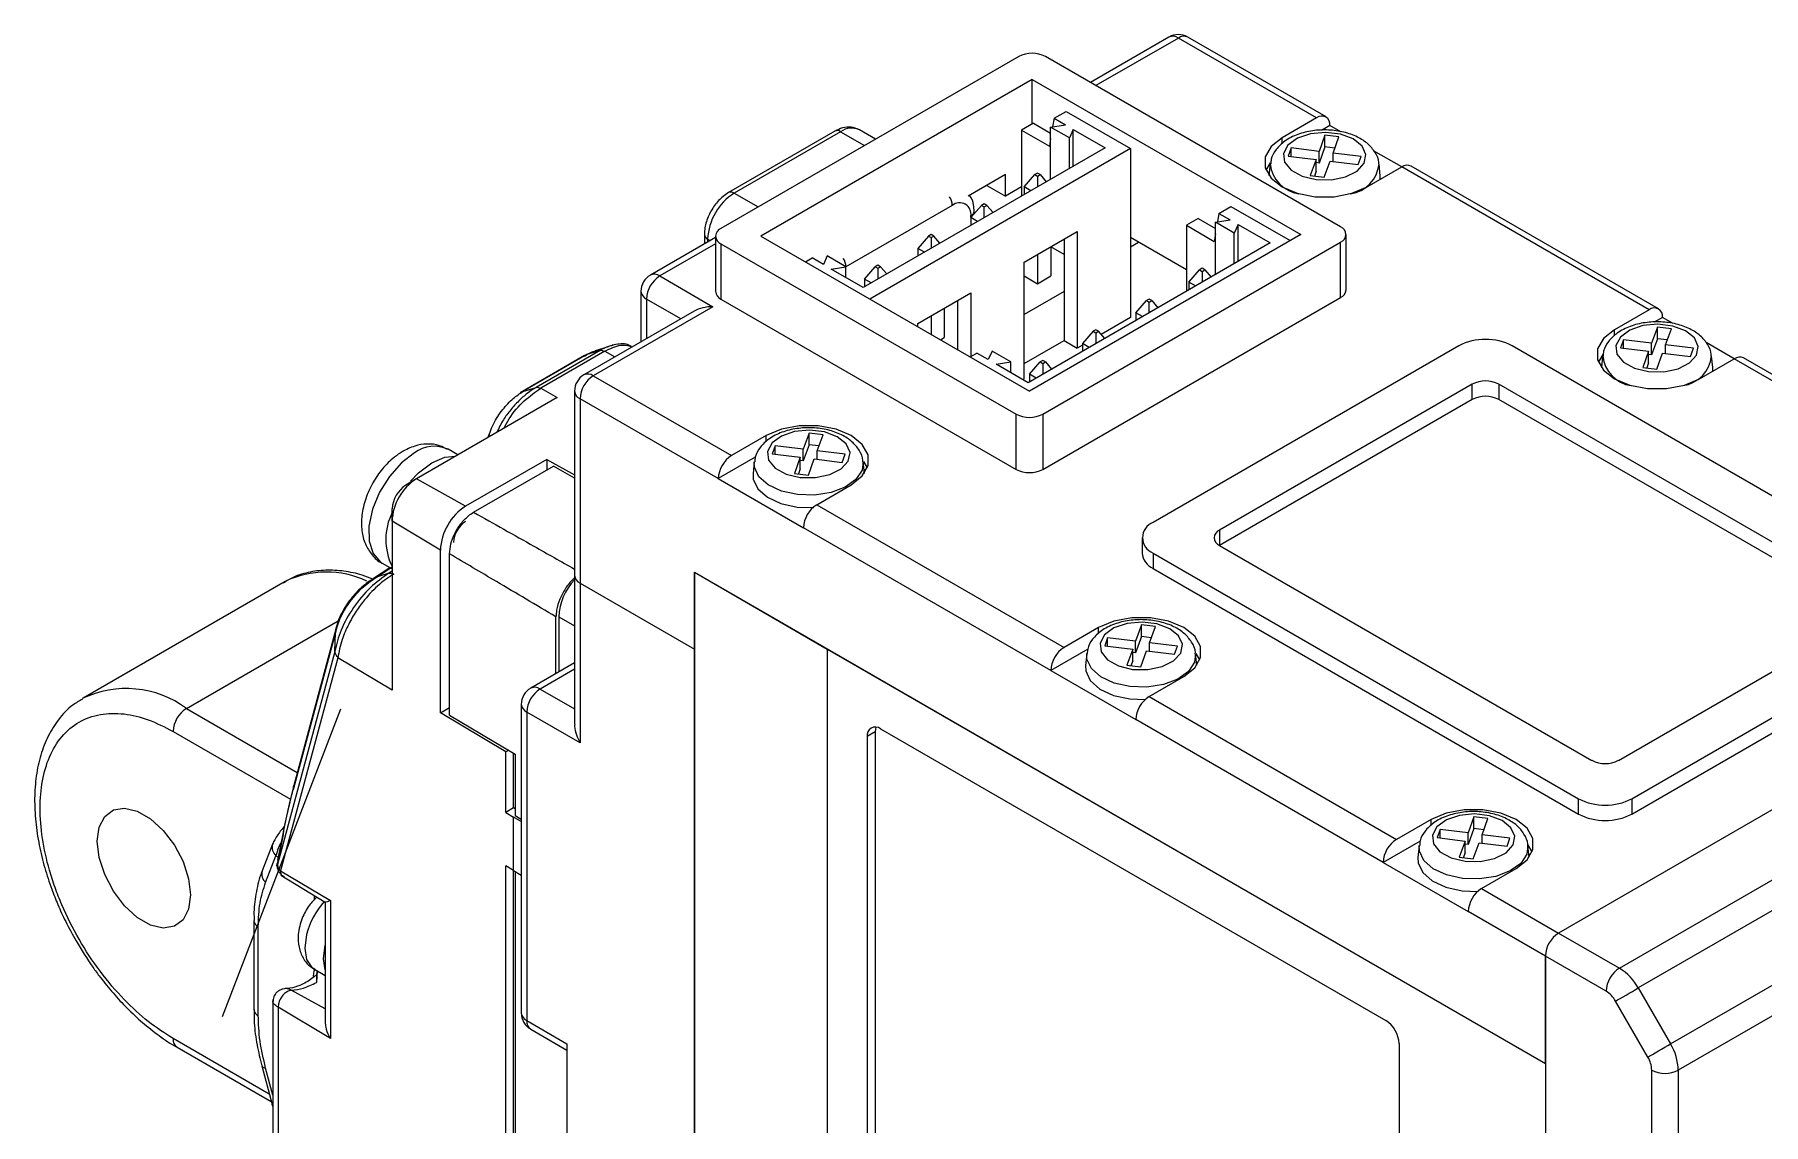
# Paper-space layout '시트1-ENG' of a CAD drawing. Header units: inches. Extents: x 0.2 to 16.3, y 0.2 to 11.5.
# Drawn here: x 11.629 to 12.534, y 10.28 to 10.85 of the extents above; entities that cross this region are included whole.
import ezdxf

# ---------------------------------------------------------------- set-up
doc = ezdxf.new("R2010")
doc.units = ezdxf.units.IN
doc.header["$MEASUREMENT"] = 0
doc.linetypes.add('CENTERX2', pattern=[0.8, 0.5, -0.1, 0.1, -0.1])
doc.layers.add('CENTER_LINE', color=7, linetype='CENTERX2')

psp = doc.layouts.new('시트1-ENG')

# ---------------------------------------------------------------- linework, layer by layer
at = {"color": 7, "linetype": 'Continuous', "lineweight": 18}
for p, q in [((12.22253, 10.84863), (12.18143, 10.8249)), ((12.29984, 10.80636), (12.22745, 10.84814)), ((12.30476, 10.80685), (12.23238, 10.84863)), ((12.14394, 10.83851), (11.98804, 10.74851)), ((12.31236, 10.74931), (12.15786, 10.83851)), ((12.1509, 10.82645), (12.00892, 10.74449)), ((12.1509, 10.82645), (12.29148, 10.74529)), ((12.1509, 10.80315), (12.1509, 10.82645)), ((12.1624, 10.80615), (12.16166, 10.80172)), ((12.1624, 10.80615), (12.16866, 10.80977)), ((12.1624, 10.80615), (12.1683, 10.80275)), ((12.16866, 10.80977), (12.2024, 10.79029)), ((12.29984, 10.80636), (12.28174, 10.79591)), ((12.04773, 10.79942), (11.99205, 10.76728)), ((12.05068, 10.79913), (11.995, 10.76698)), ((12.06897, 10.79523), (12.06052, 10.8001)), ((12.15159, 10.80355), (12.14533, 10.79993)), ((12.14533, 10.79993), (12.15995, 10.7915)), ((12.14533, 10.79993), (12.14533, 10.76538)), ((12.15159, 10.80355), (12.16061, 10.79834)), ((12.16061, 10.79548), (12.15995, 10.7915)), ((12.16061, 10.80156), (12.1683, 10.80275)), ((12.17041, 10.7959), (12.16061, 10.80156)), ((12.16061, 10.7742), (12.16061, 10.80156)), ((12.17247, 10.80034), (12.17041, 10.7959)), ((12.17041, 10.77986), (12.17041, 10.7959)), ((12.17247, 10.80034), (12.18918, 10.79069)), ((12.17247, 10.78105), (12.17247, 10.80034)), ((12.30419, 10.79728), (12.30112, 10.78883)), ((12.3068, 10.80234), (12.30244, 10.79982)), ((12.31151, 10.79639), (12.30419, 10.79728)), ((12.30419, 10.79117), (12.30419, 10.79728)), ((12.31242, 10.7991), (12.3068, 10.80234)), ((12.30844, 10.78794), (12.31151, 10.79639)), ((12.18918, 10.79069), (12.06251, 10.71757)), ((12.2024, 10.79029), (12.06599, 10.71154)), ((12.2024, 10.79029), (12.2024, 10.70189)), ((12.28648, 10.7906), (12.28494, 10.78637)), ((12.30112, 10.78883), (12.28648, 10.7906)), ((12.28648, 10.78619), (12.28648, 10.7906)), ((12.30419, 10.79117), (12.30112, 10.78272)), ((12.30112, 10.78272), (12.30112, 10.78883)), ((12.30938, 10.79054), (12.30419, 10.79117)), ((12.32308, 10.78617), (12.30844, 10.78794)), ((12.30844, 10.78353), (12.30844, 10.78794)), ((12.34438, 10.78065), (12.32966, 10.78914)), ((12.15368, 10.77743), (12.15229, 10.77663)), ((12.15507, 10.77663), (12.15368, 10.77743)), ((12.27559, 10.78285), (12.27329, 10.77904)), ((12.27554, 10.78215), (12.27489, 10.77613)), ((12.28494, 10.78637), (12.29958, 10.7846)), ((12.29958, 10.7846), (12.29651, 10.77615)), ((12.29958, 10.77849), (12.29864, 10.77589)), ((12.29958, 10.77849), (12.29958, 10.7846)), ((12.30112, 10.78272), (12.29958, 10.78291)), ((12.30383, 10.77526), (12.3069, 10.78372)), ((12.3069, 10.78372), (12.32155, 10.78194)), ((12.32155, 10.78194), (12.32308, 10.78617)), ((12.32628, 10.7702), (12.34438, 10.78065)), ((12.33314, 10.77606), (12.33248, 10.78215)), ((12.47383, 10.70592), (12.34438, 10.78065)), ((12.47875, 10.7064), (12.3493, 10.78113)), ((12.13698, 10.77663), (12.11752, 10.76539)), ((12.12723, 10.771), (12.13698, 10.76537)), ((12.13698, 10.76537), (12.13698, 10.77663)), ((12.14533, 10.7702), (12.13698, 10.76537)), ((12.14672, 10.7702), (12.15229, 10.77663)), ((12.1502, 10.76819), (12.14672, 10.7702)), ((12.14672, 10.7702), (12.14672, 10.76619)), ((12.15229, 10.77663), (12.15368, 10.77583)), ((12.15368, 10.77583), (12.15507, 10.77663)), ((12.15368, 10.77583), (12.15368, 10.7702)), ((12.15507, 10.77663), (12.15832, 10.77288)), ((12.29651, 10.77615), (12.30383, 10.77526)), ((12.33316, 10.77417), (12.33314, 10.77606)), ((12.11888, 10.75413), (12.12445, 10.76056)), ((12.12584, 10.76136), (12.12445, 10.76056)), ((12.12445, 10.76056), (12.12584, 10.75976)), ((12.12724, 10.76056), (12.12584, 10.76136)), ((12.12584, 10.75976), (12.12724, 10.76056)), ((12.12584, 10.75413), (12.12584, 10.75976)), ((12.12724, 10.76056), (12.13048, 10.75681)), ((12.2487, 10.75633), (12.25496, 10.75995)), ((12.25496, 10.75995), (12.28592, 10.74208)), ((12.12236, 10.75212), (12.11888, 10.75413)), ((12.11888, 10.75413), (12.11888, 10.75011)), ((12.12061, 10.75613), (12.12061, 10.75734)), ((12.23789, 10.75373), (12.23163, 10.75011)), ((12.23789, 10.75373), (12.24691, 10.74852)), ((12.24691, 10.75174), (12.2546, 10.75293)), ((12.25671, 10.74608), (12.24691, 10.75174)), ((12.24691, 10.72438), (12.24691, 10.75174)), ((12.2487, 10.75633), (12.24796, 10.7519)), ((12.2487, 10.75633), (12.2546, 10.75293)), ((12.25877, 10.75052), (12.25671, 10.74608)), ((12.25877, 10.75052), (12.27548, 10.74087)), ((12.25877, 10.73123), (12.25877, 10.75052)), ((11.98516, 10.74374), (11.95111, 10.72408)), ((11.97935, 10.74529), (11.97935, 10.74039)), ((11.98516, 10.74449), (11.98516, 10.71556)), ((12.00892, 10.74449), (12.14951, 10.66333)), ((12.09661, 10.74449), (12.09104, 10.73806)), ((12.098, 10.74529), (12.09661, 10.74449)), ((12.09661, 10.74449), (12.098, 10.74368)), ((12.0994, 10.74449), (12.098, 10.74529)), ((12.098, 10.74368), (12.0994, 10.74449)), ((12.098, 10.74368), (12.098, 10.73806)), ((12.10264, 10.74074), (12.0994, 10.74449)), ((12.14672, 10.73083), (12.17456, 10.7469)), ((12.29148, 10.74529), (12.14951, 10.66333)), ((12.15647, 10.65128), (12.31236, 10.74128)), ((12.1676, 10.74288), (12.1676, 10.71555)), ((12.17456, 10.7469), (12.17456, 10.68582)), ((12.23163, 10.7268), (12.2024, 10.74368)), ((12.2024, 10.73885), (12.20658, 10.74126)), ((12.23163, 10.75011), (12.24625, 10.74168)), ((12.23163, 10.75011), (12.23163, 10.71556)), ((12.24691, 10.74566), (12.24625, 10.74168)), ((12.25671, 10.73004), (12.25671, 10.74608)), ((12.31236, 10.71234), (12.31236, 10.74128)), ((12.31525, 10.71636), (12.31525, 10.74529)), ((11.98804, 10.74047), (12.14255, 10.65128)), ((11.98804, 10.74047), (11.98804, 10.71154)), ((12.03225, 10.73102), (12.03573, 10.73303)), ((12.04163, 10.72962), (12.03573, 10.73303)), ((12.04369, 10.73406), (12.04163, 10.72962)), ((12.05349, 10.7284), (12.04369, 10.73406)), ((12.09452, 10.73605), (12.09104, 10.73806)), ((12.09104, 10.73806), (12.09104, 10.73404)), ((12.27548, 10.74087), (12.14881, 10.66775)), ((12.15368, 10.73484), (12.15368, 10.71957)), ((12.1676, 10.73484), (12.16064, 10.73886)), ((12.16064, 10.73886), (12.16064, 10.72359)), ((11.95603, 10.72359), (11.98386, 10.70752)), ((12.04581, 10.72721), (12.05349, 10.7284)), ((12.06251, 10.71757), (12.04581, 10.72721)), ((12.05349, 10.72278), (12.05349, 10.7284)), ((12.06321, 10.72199), (12.06877, 10.72842)), ((12.07017, 10.72922), (12.06877, 10.72842)), ((12.06877, 10.72842), (12.07017, 10.72761)), ((12.07156, 10.72842), (12.07017, 10.72922)), ((12.07017, 10.72761), (12.07156, 10.72842)), ((12.07017, 10.72761), (12.07017, 10.72199)), ((12.07156, 10.72842), (12.0748, 10.72467)), ((12.14672, 10.66975), (12.14672, 10.73083)), ((12.14672, 10.72359), (12.15368, 10.71957)), ((12.15368, 10.71957), (12.16064, 10.72359)), ((12.23302, 10.72038), (12.23859, 10.72681)), ((12.23998, 10.72761), (12.23859, 10.72681)), ((12.23859, 10.72681), (12.23998, 10.72601)), ((12.24137, 10.72681), (12.23998, 10.72761)), ((12.23998, 10.72601), (12.24137, 10.72681)), ((12.23998, 10.72601), (12.23998, 10.72038)), ((12.24137, 10.72681), (12.24462, 10.72306)), ((11.94618, 10.71556), (11.94618, 10.6891)), ((12.06668, 10.71998), (12.06321, 10.72199)), ((12.06321, 10.72199), (12.06321, 10.71797)), ((12.09104, 10.69868), (12.11888, 10.71475)), ((12.11888, 10.71475), (12.11888, 10.68139)), ((12.1676, 10.71555), (12.14672, 10.7035)), ((12.1676, 10.71555), (12.1676, 10.68983)), ((12.2365, 10.71837), (12.23302, 10.72038)), ((12.23302, 10.72038), (12.23302, 10.71637)), ((11.97402, 10.70517), (11.91631, 10.67185)), ((11.98386, 10.70752), (11.92123, 10.67136)), ((11.98804, 10.71154), (12.14255, 10.62235)), ((12.10496, 10.70672), (12.10496, 10.69145)), ((12.11192, 10.71074), (12.11192, 10.68503)), ((12.15647, 10.62235), (12.31236, 10.71234)), ((12.20518, 10.70431), (12.21075, 10.71074)), ((12.21214, 10.71154), (12.21075, 10.71074)), ((12.21075, 10.71074), (12.21214, 10.70994)), ((12.21354, 10.71074), (12.21214, 10.71154)), ((12.21214, 10.70994), (12.21354, 10.71074)), ((12.21214, 10.70431), (12.21214, 10.70994)), ((12.21354, 10.71074), (12.21678, 10.70699)), ((12.47383, 10.70592), (12.45573, 10.69547)), ((12.09104, 10.69708), (12.09104, 10.69868)), ((12.098, 10.7027), (12.098, 10.69306)), ((12.2024, 10.70189), (12.1871, 10.69305)), ((12.20866, 10.7023), (12.20518, 10.70431)), ((12.20518, 10.70431), (12.20518, 10.70029)), ((12.47818, 10.69684), (12.47511, 10.68838)), ((12.48079, 10.7019), (12.47643, 10.69938)), ((12.4855, 10.69595), (12.47818, 10.69684)), ((12.47818, 10.69073), (12.47818, 10.69684)), ((12.48641, 10.69865), (12.48079, 10.7019)), ((12.48243, 10.6875), (12.4855, 10.69595)), ((11.93163, 10.68746), (11.92973, 10.68683)), ((12.10289, 10.69025), (12.10496, 10.69145)), ((12.14672, 10.67778), (12.1676, 10.68983)), ((12.1676, 10.68983), (12.17456, 10.68582)), ((12.17734, 10.68742), (12.17456, 10.68582)), ((12.18291, 10.69467), (12.17734, 10.68824)), ((12.18082, 10.68623), (12.17734, 10.68824)), ((12.17734, 10.68824), (12.17734, 10.68422)), ((12.1843, 10.69547), (12.18291, 10.69467)), ((12.18291, 10.69467), (12.1843, 10.69386)), ((12.1857, 10.69467), (12.1843, 10.69547)), ((12.1843, 10.69386), (12.1857, 10.69467)), ((12.1843, 10.69386), (12.1843, 10.68824)), ((12.18894, 10.69092), (12.1857, 10.69467)), ((12.3743, 10.68703), (12.21423, 10.59463)), ((12.62485, 10.55847), (12.40214, 10.68703)), ((12.46047, 10.69016), (12.45893, 10.68593)), ((12.47511, 10.68838), (12.46047, 10.69016)), ((12.46047, 10.68574), (12.46047, 10.69016)), ((12.47818, 10.69073), (12.47511, 10.68228)), ((12.47511, 10.68228), (12.47511, 10.68838)), ((12.48338, 10.6901), (12.47818, 10.69073)), ((12.49707, 10.68573), (12.48243, 10.6875)), ((12.48243, 10.68309), (12.48243, 10.6875)), ((12.51837, 10.6802), (12.50366, 10.6887)), ((11.91656, 10.6819), (11.88291, 10.66248)), ((11.91787, 10.68247), (11.88433, 10.66311)), ((11.92477, 10.6846), (11.89124, 10.66524)), ((11.92724, 10.68417), (11.89371, 10.66481)), ((11.92042, 10.6837), (11.91641, 10.68182)), ((11.92477, 10.6846), (11.91787, 10.68247)), ((11.92894, 10.68657), (11.92218, 10.68433)), ((12.11855, 10.6812), (12.12203, 10.68321)), ((12.12793, 10.6798), (12.12203, 10.68321)), ((12.12999, 10.68424), (12.12793, 10.6798)), ((12.13979, 10.67858), (12.12999, 10.68424)), ((12.13211, 10.67739), (12.13979, 10.67858)), ((12.13979, 10.67296), (12.13979, 10.67858)), ((12.14951, 10.67217), (12.15507, 10.6786)), ((12.15647, 10.6794), (12.15507, 10.6786)), ((12.15507, 10.6786), (12.15647, 10.67779)), ((12.15786, 10.6786), (12.15647, 10.6794)), ((12.15647, 10.67779), (12.15786, 10.6786)), ((12.15786, 10.6786), (12.1611, 10.67485)), ((12.44958, 10.68241), (12.44729, 10.67859)), ((12.44953, 10.68171), (12.44888, 10.67568)), ((12.45893, 10.68593), (12.47358, 10.68416)), ((12.47358, 10.68416), (12.47051, 10.6757)), ((12.47358, 10.67805), (12.47263, 10.67545)), ((12.47358, 10.67805), (12.47358, 10.68416)), ((12.47511, 10.68228), (12.47358, 10.68246)), ((12.47783, 10.67482), (12.4809, 10.68327)), ((12.4809, 10.68327), (12.49554, 10.6815)), ((12.49554, 10.6815), (12.49707, 10.68573)), ((12.50028, 10.66976), (12.51837, 10.6802)), ((12.50713, 10.67562), (12.50648, 10.68171)), ((12.64782, 10.60547), (12.51837, 10.6802)), ((12.65274, 10.60596), (12.52329, 10.68069)), ((11.92123, 10.67136), (11.99361, 10.62958)), ((12.14881, 10.66775), (12.13211, 10.67739)), ((12.14672, 10.66975), (12.14604, 10.66935)), ((12.15298, 10.67016), (12.14951, 10.67217)), ((12.14951, 10.67217), (12.14951, 10.66815)), ((12.15647, 10.67779), (12.15647, 10.67217)), ((12.47051, 10.6757), (12.47783, 10.67482)), ((12.50715, 10.67372), (12.50713, 10.67562)), ((11.90237, 10.65998), (11.82866, 10.61743)), ((11.88309, 10.66229), (11.88433, 10.66311)), ((11.88433, 10.66311), (11.89124, 10.66524)), ((11.89371, 10.66481), (11.90237, 10.65998)), ((11.91139, 10.66333), (11.91139, 10.56688)), ((12.38126, 10.66694), (12.24903, 10.59061)), ((12.38126, 10.65891), (12.38126, 10.66694)), ((12.59006, 10.55445), (12.39518, 10.66694)), ((12.39518, 10.66694), (12.39518, 10.65891)), ((11.91427, 10.65931), (11.91427, 10.56287)), ((11.98665, 10.61752), (11.91427, 10.65931)), ((12.14255, 10.62235), (12.14255, 10.65128)), ((12.15647, 10.65128), (12.15647, 10.62235)), ((12.38126, 10.65891), (12.24903, 10.58257)), ((12.59005, 10.54641), (12.39518, 10.65891)), ((11.85032, 10.62993), (11.84519, 10.63289)), ((11.86671, 10.64097), (11.8661, 10.63904)), ((12.0117, 10.64002), (11.99361, 10.62958)), ((12.01644, 10.63471), (12.0149, 10.63048)), ((12.03108, 10.63294), (12.01644, 10.63471)), ((12.01644, 10.6303), (12.01644, 10.63471)), ((12.03415, 10.64139), (12.03108, 10.63294)), ((12.03415, 10.63528), (12.03108, 10.62683)), ((12.03108, 10.62683), (12.03108, 10.63294)), ((12.04147, 10.64051), (12.03415, 10.64139)), ((12.03415, 10.63528), (12.03415, 10.64139)), ((12.03935, 10.63465), (12.03415, 10.63528)), ((12.0384, 10.63205), (12.04147, 10.64051)), ((11.89687, 10.62759), (11.85441, 10.60308)), ((11.85859, 10.59993), (11.90035, 10.62403)), ((11.89687, 10.62759), (11.91139, 10.6195)), ((11.89687, 10.62759), (11.89687, 10.62202)), ((11.91139, 10.61782), (11.90035, 10.62403)), ((12.006, 10.62869), (11.98665, 10.61752)), ((12.0055, 10.62627), (12.00485, 10.62017)), ((12.0149, 10.63048), (12.02955, 10.62871)), ((12.02955, 10.62871), (12.02648, 10.62026)), ((12.02955, 10.6226), (12.02955, 10.62871)), ((12.03108, 10.62683), (12.02955, 10.62702)), ((12.0338, 10.61937), (12.03687, 10.62783)), ((12.03687, 10.62783), (12.05151, 10.62605)), ((12.05305, 10.63028), (12.0384, 10.63205)), ((12.0384, 10.62764), (12.0384, 10.63205)), ((12.05151, 10.62605), (12.05305, 10.63028)), ((12.06309, 10.62024), (12.06245, 10.62627)), ((12.06469, 10.62315), (12.06282, 10.62644)), ((11.82866, 10.61743), (11.8231, 10.6141)), ((11.85441, 10.60308), (11.82866, 10.61743)), ((11.98665, 10.61752), (12.03119, 10.59181)), ((12.02648, 10.62026), (12.0338, 10.61937)), ((12.02955, 10.6226), (12.0286, 10.62)), ((12.03815, 10.60386), (12.05625, 10.61431)), ((11.81587, 10.59528), (11.81597, 10.60176)), ((12.03815, 10.60386), (12.1676, 10.52913)), ((11.81587, 10.59528), (11.81587, 10.50687)), ((11.84118, 10.58015), (11.81587, 10.59528)), ((12.16064, 10.51708), (12.03119, 10.59181)), ((11.84118, 10.49493), (11.84118, 10.58015)), ((12.20847, 10.58659), (12.20847, 10.57855)), ((12.21423, 10.57855), (12.43694, 10.44999)), ((12.21423, 10.57855), (12.21423, 10.57052)), ((12.24903, 10.58257), (12.4439, 10.47007)), ((11.81479, 10.57089), (11.80571, 10.56496)), ((11.81074, 10.57323), (11.81587, 10.57027)), ((11.846, 10.4937), (11.846, 10.57812)), ((12.21423, 10.57052), (12.43694, 10.44195)), ((11.75992, 10.56367), (11.65413, 10.5026)), ((11.80776, 10.56595), (11.80634, 10.56501)), ((11.81427, 10.56796), (11.80776, 10.56595)), ((11.81587, 10.56906), (11.81427, 10.56796)), ((11.91139, 10.56688), (11.91139, 10.48892)), ((11.91427, 10.56287), (11.97412, 10.52831)), ((11.91427, 10.56287), (11.91427, 10.47928)), ((11.97412, 10.5685), (12.41954, 10.31136)), ((11.97412, 10.52831), (11.97412, 10.5685)), ((11.97412, 10.5685), (12.04372, 10.52832)), ((11.97412, 10.5685), (11.97412, 10.23095)), ((11.90168, 10.51553), (11.90168, 10.54517)), ((11.90313, 10.54517), (11.90313, 10.51636)), ((12.45782, 10.47007), (12.59006, 10.54641)), ((12.46478, 10.44999), (12.62485, 10.54239)), ((11.78622, 10.53698), (11.76415, 10.45459)), ((11.78658, 10.53941), (11.76448, 10.45693)), ((11.78599, 10.52699), (11.78622, 10.53698)), ((11.78686, 10.53906), (11.78622, 10.53698)), ((12.1857, 10.53958), (12.1676, 10.52913)), ((12.19043, 10.53427), (12.1889, 10.53004)), ((12.20507, 10.53249), (12.19043, 10.53427)), ((12.19043, 10.52985), (12.19043, 10.53427)), ((12.20814, 10.54095), (12.20507, 10.53249)), ((12.20814, 10.53484), (12.20507, 10.52639)), ((12.21547, 10.54006), (12.20814, 10.54095)), ((12.20814, 10.53484), (12.20814, 10.54095)), ((12.21334, 10.53421), (12.20814, 10.53484)), ((12.2124, 10.53161), (12.21547, 10.54006)), ((12.46478, 10.44195), (12.62485, 10.53436)), ((11.78599, 10.52699), (11.75593, 10.4155)), ((11.97412, 10.23095), (11.97412, 10.52831)), ((12.04372, 10.52832), (12.04372, 10.19077)), ((12.04372, 10.52832), (12.41954, 10.31136)), ((12.04372, 10.52832), (12.04372, 10.17149)), ((12.17999, 10.52825), (12.16064, 10.51708)), ((12.17949, 10.52582), (12.17884, 10.51973)), ((12.1889, 10.53004), (12.20354, 10.52827)), ((12.20354, 10.52827), (12.20047, 10.51982)), ((12.20354, 10.52216), (12.20354, 10.52827)), ((12.20507, 10.52639), (12.20354, 10.52657)), ((12.20507, 10.52639), (12.20507, 10.53249)), ((12.20779, 10.51893), (12.21086, 10.52738)), ((12.21086, 10.52738), (12.2255, 10.52561)), ((12.22704, 10.52984), (12.2124, 10.53161)), ((12.2124, 10.5272), (12.2124, 10.53161)), ((12.2255, 10.52561), (12.22704, 10.52984)), ((12.23709, 10.5198), (12.23644, 10.52582)), ((12.23868, 10.52271), (12.23681, 10.52599)), ((11.78756, 10.5238), (11.75749, 10.4123)), ((11.81587, 10.50687), (11.78756, 10.5238)), ((11.91139, 10.52113), (11.88847, 10.5079)), ((12.16064, 10.51708), (12.20518, 10.49137)), ((12.20047, 10.51982), (12.20779, 10.51893)), ((12.20354, 10.52216), (12.20259, 10.51956)), ((12.21214, 10.50342), (12.23024, 10.51387)), ((11.84118, 10.49493), (11.846, 10.49771)), ((11.88355, 10.49937), (11.88355, 10.33783)), ((12.21214, 10.50342), (12.34159, 10.42869)), ((11.87537, 10.47449), (11.84118, 10.49493)), ((11.846, 10.4937), (11.88037, 10.47336)), ((11.91427, 10.47928), (11.88643, 10.49535)), ((11.88643, 10.49535), (11.88643, 10.33381)), ((12.33463, 10.41664), (12.20518, 10.49137)), ((12.06877, 10.48492), (12.0646, 10.48251)), ((12.0646, 10.48251), (12.0646, 10.18515)), ((12.06877, 10.48492), (12.06877, 10.18756)), ((12.07156, 10.48653), (12.33603, 10.33386)), ((11.87693, 10.47539), (11.87537, 10.47449)), ((11.87537, 10.44282), (11.87537, 10.47449)), ((11.87947, 10.44519), (11.87947, 10.47389)), ((11.88037, 10.47336), (11.88037, 10.44121)), ((11.87947, 10.44519), (11.87537, 10.44282)), ((11.87537, 10.44282), (11.87947, 10.44037)), ((11.88037, 10.44467), (11.87947, 10.44519)), ((12.54482, 10.44798), (12.4265, 10.37967)), ((12.43694, 10.44195), (12.43694, 10.44999)), ((12.46478, 10.44999), (12.46478, 10.44195)), ((11.87947, 10.4124), (11.87947, 10.44037)), ((11.88355, 10.43802), (11.87947, 10.44037)), ((11.88037, 10.44121), (11.88355, 10.43934)), ((12.35969, 10.43914), (12.34159, 10.42869)), ((12.36443, 10.43382), (12.36289, 10.4296)), ((12.37907, 10.43205), (12.36443, 10.43382)), ((12.36443, 10.42941), (12.36443, 10.43382)), ((12.38214, 10.4405), (12.37907, 10.43205)), ((12.38214, 10.4344), (12.37907, 10.42594)), ((12.38946, 10.43962), (12.38214, 10.4405)), ((12.38214, 10.4344), (12.38214, 10.4405)), ((12.38733, 10.43377), (12.38214, 10.4344)), ((12.38639, 10.43116), (12.38946, 10.43962)), ((11.75332, 10.4262), (11.74792, 10.4122)), ((11.75883, 10.43129), (11.75575, 10.41573)), ((11.75887, 10.43237), (11.75598, 10.41779)), ((11.75893, 10.4326), (11.75887, 10.43237)), ((12.35398, 10.4278), (12.33463, 10.41664)), ((12.35349, 10.42538), (12.35283, 10.41929)), ((12.36289, 10.4296), (12.37753, 10.42782)), ((12.37753, 10.42782), (12.37446, 10.41937)), ((12.37753, 10.42172), (12.37753, 10.42782)), ((12.37907, 10.42594), (12.37753, 10.42613)), ((12.37907, 10.42594), (12.37907, 10.43205)), ((12.38178, 10.41849), (12.38485, 10.42694)), ((12.38485, 10.42694), (12.3995, 10.42517)), ((12.40103, 10.42939), (12.38639, 10.43116)), ((12.38639, 10.42675), (12.38639, 10.43116)), ((12.3995, 10.42517), (12.40103, 10.42939)), ((12.41108, 10.41935), (12.41043, 10.42538)), ((12.41268, 10.42226), (12.41045, 10.426)), ((12.45832, 10.36131), (12.57663, 10.42961)), ((11.7497, 10.40616), (11.7551, 10.42015)), ((11.75575, 10.41573), (11.75575, 10.41605)), ((12.33463, 10.41664), (12.37918, 10.39092)), ((12.37446, 10.41937), (12.38178, 10.41849)), ((12.37753, 10.42172), (12.37659, 10.41911)), ((12.58648, 10.41922), (12.46816, 10.35092)), ((11.75749, 10.4123), (11.78361, 10.39668)), ((11.75775, 10.40989), (11.78093, 10.39584)), ((11.87947, 10.4124), (11.87537, 10.41485)), ((11.87537, 10.17395), (11.87537, 10.41485)), ((11.87947, 10.4124), (11.88355, 10.41004)), ((11.87947, 10.17631), (11.87947, 10.4124)), ((11.88037, 10.41188), (11.88037, 10.17121)), ((12.38614, 10.40298), (12.40423, 10.41342)), ((11.77507, 10.39939), (11.77507, 10.39694)), ((12.38614, 10.40298), (12.4265, 10.37967)), ((11.78085, 10.39603), (11.78085, 10.33308)), ((11.78361, 10.39668), (11.78361, 10.32451)), ((12.41954, 10.36762), (12.37918, 10.39092)), ((12.48506, 10.32164), (12.60338, 10.38994)), ((11.74354, 10.38631), (11.74354, 10.33976)), ((11.74354, 10.38622), (11.74354, 10.38631)), ((11.74584, 10.33655), (11.74584, 10.3831)), ((12.4265, 10.37967), (12.45832, 10.36131)), ((12.60746, 10.37623), (12.48914, 10.30792)), ((11.77507, 10.36117), (11.77507, 10.35989)), ((12.41954, 10.31136), (12.41954, 10.36762)), ((12.41954, 10.36762), (12.41954, 9.97382)), ((12.45136, 10.34925), (12.41954, 10.36762)), ((11.77473, 10.35703), (11.77508, 10.35989)), ((11.7753, 10.3607), (11.78085, 10.35749)), ((11.77634, 10.35387), (11.77656, 10.354)), ((11.77648, 10.36002), (11.77643, 10.35726)), ((11.77656, 10.354), (11.77682, 10.35982)), ((11.7535, 10.34487), (11.7535, 10.26195)), ((12.47318, 10.31478), (12.45628, 10.34406)), ((12.46816, 10.35092), (12.48506, 10.32164)), ((11.74354, 10.33976), (11.74354, 10.33966)), ((11.75626, 10.34087), (11.75626, 10.25801)), ((11.78361, 10.32451), (11.75626, 10.34087)), ((11.88643, 10.33381), (11.90731, 10.32176)), ((11.88847, 10.32931), (11.90731, 10.31843)), ((11.70334, 10.31995), (11.75266, 10.29147)), ((11.90731, 10.32176), (11.90731, 10.26952)), ((12.34299, 10.3218), (12.34299, 10.02444)), ((11.74766, 10.31021), (11.75306, 10.28999)), ((12.41954, 10.31136), (12.41954, 9.95453)), ((12.47522, 10.23261), (12.47522, 10.30792)), ((12.48914, 10.30792), (12.48914, 10.23261)), ((11.75303, 10.29012), (11.7535, 10.28877))]:
    psp.add_line(p, q, dxfattribs=at)
at = {"color": 8, "linetype": 'Continuous', "lineweight": 18}
for p, q in [((12.22745, 10.84814), (12.18431, 10.82324)), ((12.05068, 10.79913), (12.0632, 10.7919)), ((12.28174, 10.79274), (12.28174, 10.79591)), ((11.995, 10.76698), (12.00752, 10.75976)), ((12.10914, 10.76056), (12.05347, 10.72842)), ((12.11888, 10.75413), (12.11888, 10.75493)), ((11.98108, 10.74288), (11.98237, 10.74213)), ((11.98108, 10.74288), (11.98108, 10.74139)), ((11.98516, 10.74041), (11.95603, 10.72359)), ((11.96706, 10.70115), (11.94907, 10.71154)), ((11.94907, 10.71154), (11.94907, 10.69076)), ((12.45573, 10.6923), (12.45573, 10.69547)), ((11.91664, 10.68166), (11.91787, 10.68247)), ((11.91787, 10.68247), (11.92046, 10.68362)), ((11.92724, 10.68417), (11.93254, 10.68122)), ((12.0117, 10.63685), (12.0117, 10.64002)), ((12.24903, 10.59061), (12.24903, 10.58257)), ((11.80776, 10.56595), (11.81587, 10.57129)), ((11.70826, 10.49724), (11.7877, 10.5431)), ((11.90313, 10.54517), (11.91139, 10.54041)), ((12.1857, 10.53641), (12.1857, 10.53958)), ((11.91139, 10.5178), (11.89339, 10.50741)), ((11.89339, 10.50741), (11.91139, 10.49702)), ((11.70826, 10.49724), (11.7663, 10.46374)), ((11.7013, 10.48519), (11.76271, 10.44974)), ((12.35969, 10.43597), (12.35969, 10.43914)), ((11.7551, 10.42015), (11.75631, 10.41945)), ((11.7563, 10.41772), (11.75575, 10.41605)), ((11.78085, 10.34002), (11.76313, 10.34978)), ((11.75161, 10.29541), (11.7013, 10.32445)), ((11.7535, 10.2948), (11.7497, 10.30903))]:
    psp.add_line(p, q, dxfattribs=at)
at = {"color": 7, "linetype": 'Continuous', "lineweight": 18, "flags": 128}
for points in [[(12.28174, 10.79591), (12.27595, 10.79131), (12.2729, 10.7859), (12.2729, 10.78021), (12.27595, 10.7748), (12.28174, 10.7702), (12.28971, 10.76686), (12.29908, 10.7651), (12.30894, 10.7651), (12.31831, 10.76686), (12.32628, 10.7702)], [(12.29957, 10.77403), (12.30753, 10.77393), (12.31501, 10.7755), (12.32101, 10.77852), (12.32471, 10.78259), (12.32562, 10.78715), (12.32361, 10.7916), (12.31895, 10.79533), (12.31228, 10.79783), (12.30449, 10.79877), (12.29663, 10.79803), (12.28977, 10.7957), (12.28483, 10.79209), (12.28249, 10.7877), (12.28305, 10.78311), (12.28644, 10.77895), (12.29221, 10.77578), (12.29957, 10.77403)], [(12.47356, 10.67359), (12.48152, 10.67349), (12.489, 10.67505), (12.495, 10.67807), (12.49871, 10.68214), (12.49961, 10.68671), (12.4976, 10.69116), (12.49295, 10.69488), (12.48627, 10.69739), (12.47848, 10.69833), (12.47062, 10.69759), (12.46376, 10.69525), (12.45883, 10.69165), (12.45648, 10.68725), (12.45704, 10.68267), (12.46043, 10.67851), (12.4662, 10.67534), (12.47356, 10.67359)], [(12.45573, 10.69547), (12.44994, 10.69087), (12.4469, 10.68546), (12.4469, 10.67977), (12.44994, 10.67436), (12.45573, 10.66976), (12.46371, 10.66641), (12.47308, 10.66465), (12.48293, 10.66465), (12.4923, 10.66641), (12.50028, 10.66976)], [(12.05625, 10.61431), (12.06204, 10.61891), (12.06508, 10.62432), (12.06508, 10.63001), (12.06204, 10.63542), (12.05625, 10.64002), (12.04827, 10.64337), (12.0389, 10.64513), (12.02905, 10.64513), (12.01968, 10.64337), (12.0117, 10.64002)], [(12.02953, 10.61814), (12.03749, 10.61804), (12.04497, 10.61961), (12.05097, 10.62263), (12.05468, 10.6267), (12.05559, 10.63126), (12.05357, 10.63571), (12.04892, 10.63944), (12.04224, 10.64194), (12.03445, 10.64289), (12.02659, 10.64214), (12.01973, 10.63981), (12.0148, 10.6362), (12.01245, 10.63181), (12.01301, 10.62722), (12.0164, 10.62307), (12.02217, 10.6199), (12.02953, 10.61814)], [(11.82561, 10.61611), (11.8298, 10.62053), (11.83664, 10.62575)], [(11.83664, 10.62575), (11.84352, 10.6287), (11.84911, 10.62924)], [(12.00485, 10.62017), (12.00496, 10.61732), (12.00735, 10.61224), (12.01234, 10.60782), (12.01945, 10.60452), (12.02799, 10.60264), (12.03658, 10.60235)], [(11.75992, 10.56367), (11.75991, 10.56367), (11.7591, 10.56319)], [(12.23024, 10.51387), (12.23603, 10.51847), (12.23908, 10.52388), (12.23908, 10.52957), (12.23603, 10.53498), (12.23024, 10.53958), (12.22227, 10.54292), (12.21289, 10.54468), (12.20304, 10.54468), (12.19367, 10.54292), (12.1857, 10.53958)], [(12.20352, 10.5177), (12.21148, 10.5176), (12.21897, 10.51916), (12.22497, 10.52218), (12.22867, 10.52625), (12.22958, 10.53082), (12.22757, 10.53527), (12.22291, 10.53899), (12.21623, 10.5415), (12.20844, 10.54244), (12.20059, 10.5417), (12.19373, 10.53936), (12.18879, 10.53576), (12.18644, 10.53136), (12.18701, 10.52678), (12.1904, 10.52262), (12.19616, 10.51945), (12.20352, 10.5177)], [(12.17884, 10.51973), (12.17895, 10.51688), (12.18134, 10.51179), (12.18633, 10.50738), (12.19345, 10.50407), (12.20198, 10.5022), (12.2101, 10.50188)], [(12.06919, 10.48742), (12.06891, 10.48641), (12.06877, 10.48492)], [(11.71035, 10.3996), (11.70936, 10.39224), (11.70648, 10.38662), (11.70194, 10.38319), (11.69611, 10.38223), (11.68946, 10.38382), (11.68252, 10.38782), (11.67587, 10.39391), (11.67004, 10.40161), (11.6655, 10.41028), (11.66262, 10.41923), (11.66163, 10.42772), (11.66262, 10.43508), (11.6655, 10.4407), (11.67004, 10.44413), (11.67587, 10.44509), (11.68252, 10.4435), (11.68946, 10.4395), (11.69611, 10.43341), (11.70194, 10.42571), (11.70648, 10.41704), (11.70936, 10.40809), (11.71035, 10.3996)], [(12.40423, 10.41342), (12.41002, 10.41803), (12.41307, 10.42344), (12.41307, 10.42912), (12.41002, 10.43453), (12.40423, 10.43914), (12.39626, 10.44248), (12.38689, 10.44424), (12.37703, 10.44424), (12.36766, 10.44248), (12.35969, 10.43914)], [(12.37751, 10.41725), (12.38547, 10.41715), (12.39296, 10.41872), (12.39896, 10.42174), (12.40266, 10.42581), (12.40357, 10.43038), (12.40156, 10.43482), (12.3969, 10.43855), (12.39023, 10.44105), (12.38243, 10.442), (12.37458, 10.44125), (12.36772, 10.43892), (12.36278, 10.43531), (12.36044, 10.43092), (12.361, 10.42634), (12.36439, 10.42218), (12.37016, 10.41901), (12.37751, 10.41725)], [(11.75374, 10.42702), (11.7537, 10.42696), (11.75332, 10.4262)], [(12.35283, 10.41929), (12.35295, 10.41644), (12.35533, 10.41135), (12.36033, 10.40694), (12.36744, 10.40363), (12.37597, 10.40175), (12.38409, 10.40144)], [(11.78085, 10.36046), (11.77995, 10.3662), (11.78085, 10.37325)], [(12.45628, 10.34406), (12.45737, 10.34469), (12.45869, 10.34545), (12.46019, 10.34631), (12.4618, 10.34724), (12.46347, 10.34821), (12.46512, 10.34916), (12.46671, 10.35008), (12.46816, 10.35092)], [(12.47318, 10.31478), (12.47428, 10.31541), (12.4756, 10.31618), (12.47709, 10.31704), (12.4787, 10.31797), (12.48037, 10.31893), (12.48203, 10.31989), (12.48361, 10.3208), (12.48506, 10.32164)]]:
    psp.add_lwpolyline(points, dxfattribs=at)
at = {"color": 8, "linetype": 'Continuous', "lineweight": 18, "flags": 128}
for points in [[(11.82759, 10.63097), (11.82075, 10.62576), (11.81449, 10.61871), (11.80932, 10.61039), (11.80566, 10.60147), (11.80381, 10.59269), (11.80391, 10.58474), (11.80597, 10.57828), (11.8098, 10.57383), (11.81074, 10.57323)], [(12.02812, 10.60913), (12.01978, 10.61096), (12.01283, 10.61419), (12.00795, 10.61851), (12.00561, 10.62348), (12.00551, 10.62636)], [(12.06245, 10.62629), (12.0619, 10.62187), (12.05872, 10.61705), (12.05312, 10.61304), (12.04565, 10.61022), (12.03703, 10.60887), (12.02812, 10.60913)], [(12.20211, 10.50868), (12.19377, 10.51052), (12.18682, 10.51375), (12.18194, 10.51806), (12.1796, 10.52304), (12.17951, 10.52592)], [(12.23644, 10.52584), (12.23589, 10.52142), (12.23271, 10.51661), (12.22711, 10.51259), (12.21964, 10.50978), (12.21103, 10.50843), (12.20211, 10.50868)], [(11.76415, 10.45459), (11.76427, 10.45596), (11.76448, 10.45693)], [(11.75887, 10.43237), (11.75884, 10.43214), (11.75883, 10.43129)], [(12.37611, 10.40824), (12.36776, 10.41007), (12.36081, 10.41331), (12.35593, 10.41762), (12.3536, 10.42259), (12.3535, 10.42547)], [(12.41043, 10.4254), (12.40988, 10.42098), (12.40671, 10.41616), (12.40111, 10.41215), (12.39364, 10.40933), (12.38502, 10.40799), (12.37611, 10.40824)], [(11.7711, 10.37887), (11.7702, 10.37182), (11.77119, 10.36587), (11.77395, 10.36167), (11.7753, 10.3607)], [(11.7535, 10.28938), (11.75313, 10.2898), (11.75306, 10.28999)]]:
    psp.add_lwpolyline(points, dxfattribs=at)
at = {"color": 7, "linetype": 'Continuous', "lineweight": 18}
for centre, radius, start, end in [((12.22745, 10.84011), 0.00984, 60.00269, 119.99731), ((12.1509, 10.82507), 0.01513, 62.60967, 117.39033), ((12.30255, 10.80303), 0.0043, 350.78596, 129.20329), ((12.34726, 10.77662), 0.00495, 65.69288, 125.61758), ((12.0113, 10.7415), 0.03025, 122.60548, 177.39452), ((12.11294, 10.75589), 0.00602, 350.78596, 129.20329), ((11.98957, 10.74449), 0.0043, 110.78342, 249.21658), ((12.31084, 10.74529), 0.0043, 290.78342, 69.21658), ((11.95603, 10.71556), 0.00984, 119.99731, 180), ((11.96418, 10.71085), 0.01513, 122.60548, 177.39452), ((11.99008, 10.71605), 0.00495, 185.6948, 245.62534), ((12.31032, 10.71685), 0.00495, 294.37466, 354.3052), ((12.47655, 10.70258), 0.0043, 350.78596, 129.20329), ((12.38822, 10.66017), 0.03026, 62.60967, 117.39033), ((12.52125, 10.67618), 0.00495, 65.69288, 125.61758), ((11.92123, 10.66333), 0.00984, 119.99731, 180), ((11.92938, 10.65862), 0.01513, 122.60548, 177.39452), ((12.38822, 10.65351), 0.01513, 62.60967, 117.39033), ((12.38822, 10.64548), 0.01513, 62.60967, 117.39033), ((12.14951, 10.66471), 0.01513, 242.60967, 297.39033), ((12.00176, 10.61684), 0.01513, 122.60548, 177.39452), ((11.84364, 10.59401), 0.0278, 122.60548, 177.39452), ((12.14951, 10.63578), 0.01513, 242.60967, 297.39033), ((11.83144, 10.60106), 0.01548, 122.60548, 177.39452), ((11.84467, 10.58565), 0.03202, 153.81682, 205.90592), ((11.86992, 10.57884), 0.02877, 122.60548, 177.39452), ((12.0463, 10.59112), 0.01513, 122.60548, 177.39452), ((11.86185, 10.5835), 0.01381, 122.60548, 177.39452), ((12.21728, 10.58659), 0.00859, 110.78342, 249.21658), ((12.25055, 10.58659), 0.0043, 110.78342, 249.21658), ((12.21832, 10.57954), 0.0099, 185.6948, 245.62534), ((11.93354, 10.54374), 0.03045, 136.70486, 177.3022), ((11.91631, 10.56738), 0.00495, 185.6948, 245.62534), ((12.17575, 10.51639), 0.01513, 122.60548, 177.39452), ((11.89339, 10.49937), 0.00984, 119.99731, 180), ((11.90154, 10.49467), 0.01513, 122.60548, 177.39452), ((11.71641, 10.4845), 0.01513, 122.60548, 177.39452), ((12.22029, 10.49068), 0.01513, 122.60548, 177.39452), ((12.06884, 10.4832), 0.0043, 50.79671, 189.21404), ((12.45086, 10.48351), 0.01513, 242.60967, 297.39033), ((12.45086, 10.47685), 0.03026, 242.60967, 297.39033), ((12.45086, 10.46881), 0.03026, 242.60967, 297.39033), ((12.34974, 10.41595), 0.01513, 122.60548, 177.39452), ((11.76024, 10.41562), 0.00431, 181.66396, 230.32578), ((11.75336, 10.41052), 0.00569, 162.81116, 229.99819), ((12.39429, 10.39023), 0.01513, 122.60548, 177.39452), ((12.43465, 10.36693), 0.01513, 122.60548, 177.39452), ((12.46647, 10.34856), 0.01513, 122.60548, 177.39452), ((12.44329, 10.33721), 0.0284, 28.85561, 58.04533), ((12.44384, 10.3372), 0.0142, 28.85561, 58.04533), ((11.89339, 10.33783), 0.00984, 180, 240.00269), ((12.32788, 10.32111), 0.01513, 2.60548, 57.39452), ((11.70623, 10.32397), 0.00495, 174.38885, 234.19614), ((12.46075, 10.30695), 0.0284, 1.9565, 31.14373), ((12.46103, 10.30744), 0.0142, 1.9565, 31.14373), ((12.48218, 10.32136), 0.01513, 242.60967, 297.39033)]:
    psp.add_arc(centre, radius, start, end, dxfattribs=at)
at = {"color": 8, "linetype": 'Continuous', "lineweight": 18}
for centre, radius, start, end in [((12.22457, 10.84412), 0.00495, 54.38242, 114.30712), ((12.23034, 10.84412), 0.00495, 65.69288, 125.61758), ((12.04895, 10.79671), 0.00297, 54.38242, 114.30712), ((12.05644, 10.79108), 0.0099, 65.69288, 125.61758), ((12.29302, 10.78402), 0.01756, 185.77794, 261.64932), ((12.31517, 10.78387), 0.01739, 277.85341, 354.41487), ((11.99327, 10.76457), 0.00297, 54.38359, 114.29367), ((12.10032, 10.76018), 0.00883, 2.41628, 32.71036), ((12.11766, 10.75763), 0.00297, 294.37584, 354.29159), ((11.98231, 10.74558), 0.00297, 185.70932, 245.62408), ((12.04464, 10.72804), 0.00883, 2.41628, 32.71036), ((11.95314, 10.71957), 0.00495, 54.38242, 114.30712), ((11.95111, 10.71605), 0.00495, 185.6948, 245.62534), ((12.46702, 10.68357), 0.01756, 185.77794, 261.64932), ((12.48917, 10.68342), 0.01739, 277.85341, 354.41487), ((11.91834, 10.66734), 0.00495, 54.38242, 114.30712), ((11.91631, 10.66382), 0.00495, 185.6948, 245.62534), ((11.83801, 10.61716), 0.01729, 65.45687, 127.02368), ((11.78153, 10.51883), 0.04978, 64.90366, 115.73106), ((11.67675, 10.45466), 0.05298, 53.49997, 115.71078), ((11.89051, 10.50338), 0.00495, 54.38242, 114.30712), ((11.88847, 10.49986), 0.00495, 185.6948, 245.62534), ((11.75876, 10.42452), 0.00569, 162.81116, 229.99818), ((11.811, 10.36854), 0.04121, 137.91793, 165.47178), ((11.7475, 10.38674), 0.004, 187.45204, 245.47045), ((11.7475, 10.34018), 0.004, 187.53175, 245.46335), ((11.88847, 10.33832), 0.00495, 185.6948, 245.62534), ((11.89125, 10.33328), 0.00485, 173.70115, 234.98667), ((11.74959, 10.31118), 0.00215, 206.79788, 273.1353)]:
    psp.add_arc(centre, radius, start, end, dxfattribs=at)
at = {"color": 7, "linetype": 'Continuous', "lineweight": 18}
psp.add_ellipse((11.98386, 10.69949), major_axis=(0.01392, 0), ratio=0.577382, start_param=1.570796, end_param=2.356113, dxfattribs=at)
for points, knots in [([(12.06049, 10.80005), (12.05908, 10.80066), (12.05627, 10.80187), (12.05173, 10.80136), (12.04902, 10.80005), (12.04773, 10.79942)], [0, 0, 0, 0, 0.343882, 0.6861, 1, 1, 1, 1]), ([(12.33236, 10.78219), (12.33237, 10.78243), (12.33249, 10.78457), (12.33057, 10.78842), (12.32682, 10.79298), (12.32122, 10.7966), (12.31414, 10.79912), (12.30602, 10.80025), (12.29766, 10.79985), (12.28975, 10.79789), (12.28314, 10.79453), (12.27852, 10.79005), (12.27597, 10.78579), (12.27585, 10.78308), (12.27582, 10.78227)], [0, 0, 0, 0, 0.010925, 0.097448, 0.183427, 0.276018, 0.375497, 0.476562, 0.577675, 0.679886, 0.784608, 0.877476, 0.963352, 1, 1, 1, 1]), ([(11.99205, 10.76728), (11.99107, 10.76664), (11.98837, 10.76488), (11.98447, 10.76058), (11.98105, 10.7545), (11.97952, 10.74919), (11.97939, 10.74618), (11.97935, 10.74529)], [0, 0, 0, 0, 0.139563, 0.388144, 0.637516, 0.891748, 1, 1, 1, 1]), ([(12.12061, 10.75734), (12.12053, 10.7585), (12.12032, 10.76138), (12.11947, 10.76441), (12.11816, 10.76563), (12.11807, 10.76571)], [0, 0, 0, 0, 0.385196, 0.959732, 1, 1, 1, 1]), ([(12.50635, 10.68174), (12.50636, 10.68198), (12.50648, 10.68413), (12.50456, 10.68797), (12.50081, 10.69253), (12.49521, 10.69615), (12.48814, 10.69868), (12.48002, 10.69981), (12.47165, 10.69941), (12.46374, 10.69744), (12.45713, 10.69409), (12.45251, 10.68961), (12.44996, 10.68534), (12.44985, 10.68264), (12.44981, 10.68183)], [0, 0, 0, 0, 0.010925, 0.097448, 0.183427, 0.276018, 0.375497, 0.476562, 0.577675, 0.679886, 0.784608, 0.877476, 0.963352, 1, 1, 1, 1]), ([(11.94122, 10.68675), (11.9403, 10.6872), (11.93741, 10.68859), (11.9337, 10.68783), (11.93118, 10.68731)], [0, 0, 0, 0, 0.321883, 1, 1, 1, 1]), ([(11.92046, 10.68362), (11.92095, 10.68389), (11.92158, 10.68424), (11.9221, 10.68427), (11.92222, 10.68428)], [0, 0, 0, 0, 0.763439, 1, 1, 1, 1]), ([(11.86658, 10.63932), (11.86677, 10.64018), (11.86722, 10.6423), (11.86885, 10.64599), (11.87112, 10.64999), (11.87449, 10.65468), (11.87903, 10.65958), (11.88265, 10.66199), (11.88433, 10.66311)], [0, 0, 0, 0, 0.104163, 0.258144, 0.403502, 0.540616, 0.78707, 1, 1, 1, 1]), ([(12.06232, 10.6263), (12.06233, 10.62654), (12.06245, 10.62868), (12.06053, 10.63253), (12.05678, 10.63709), (12.05118, 10.64071), (12.04411, 10.64323), (12.03599, 10.64437), (12.02762, 10.64396), (12.01971, 10.642), (12.01311, 10.63864), (12.00848, 10.63416), (12.00593, 10.6299), (12.00582, 10.62719), (12.00578, 10.62638)], [0, 0, 0, 0, 0.010925, 0.097448, 0.183427, 0.276018, 0.375497, 0.476562, 0.577675, 0.679886, 0.784608, 0.877476, 0.963352, 1, 1, 1, 1]), ([(11.84491, 10.63272), (11.84357, 10.63349), (11.8403, 10.63538), (11.83421, 10.63588), (11.8275, 10.63485), (11.82334, 10.63271), (11.82119, 10.6316)], [0, 0, 0, 0, 0.184428, 0.451581, 0.716604, 1, 1, 1, 1]), ([(11.82119, 10.6316), (11.81982, 10.63071), (11.81613, 10.62829), (11.81075, 10.62289), (11.80556, 10.6154), (11.80179, 10.607), (11.7998, 10.59845), (11.79977, 10.59043), (11.80156, 10.58331), (11.8052, 10.5776), (11.80858, 10.57408), (11.81083, 10.57325), (11.81102, 10.57318)], [0, 0, 0, 0, 0.071215, 0.192823, 0.314652, 0.437465, 0.563207, 0.680611, 0.789416, 0.891309, 0.990741, 1, 1, 1, 1]), ([(11.846, 10.57812), (11.84614, 10.57983), (11.84641, 10.58326), (11.84859, 10.58887), (11.85178, 10.59401), (11.85532, 10.59779), (11.85766, 10.59932), (11.85859, 10.59993)], [0, 0, 0, 0, 0.214702, 0.429404, 0.644089, 0.858766, 1, 1, 1, 1]), ([(11.80584, 10.56492), (11.80399, 10.56564), (11.79892, 10.56763), (11.79066, 10.56927), (11.78111, 10.56989), (11.77181, 10.56861), (11.76429, 10.56632), (11.76039, 10.56372), (11.7591, 10.56286)], [0, 0, 0, 0, 0.110716, 0.303226, 0.498002, 0.695901, 0.899339, 1, 1, 1, 1]), ([(11.90168, 10.54517), (11.89129, 10.55134), (11.87273, 10.56235), (11.85416, 10.5733), (11.846, 10.57812)], [0, 0, 0, 0, 0.560005, 1, 1, 1, 1]), ([(11.81427, 10.56796), (11.81096, 10.56567), (11.80435, 10.5611), (11.79537, 10.5502), (11.78853, 10.5381), (11.78684, 10.5307), (11.78599, 10.52699)], [0, 0, 0, 0, 0.250224, 0.500004, 0.749764, 1, 1, 1, 1]), ([(11.78622, 10.53698), (11.78699, 10.53963), (11.78849, 10.54482), (11.79305, 10.55212), (11.79737, 10.55737), (11.80199, 10.56208), (11.8055, 10.56443), (11.80776, 10.56595)], [0, 0, 0, 0, 0.256012, 0.50256, 0.638236, 0.766006, 1, 1, 1, 1]), ([(11.80673, 10.56554), (11.80476, 10.56427), (11.80059, 10.56157), (11.79452, 10.55526), (11.79014, 10.54872), (11.78744, 10.54287), (11.78673, 10.53993), (11.78636, 10.5384)], [0, 0, 0, 0, 0.206748, 0.436121, 0.696813, 0.842091, 1, 1, 1, 1]), ([(11.81674, 10.56753), (11.81424, 10.56587), (11.80897, 10.56239), (11.80225, 10.55527), (11.79693, 10.54805), (11.79282, 10.54098), (11.78912, 10.53252), (11.78812, 10.5269), (11.78756, 10.5238)], [0, 0, 0, 0, 0.180061, 0.378365, 0.505739, 0.63991, 0.801206, 1, 1, 1, 1]), ([(11.81427, 10.56796), (11.81465, 10.56802), (11.81541, 10.56815), (11.8163, 10.56774), (11.81674, 10.56753)], [0, 0, 0, 0, 0.502742, 1, 1, 1, 1]), ([(11.91198, 10.56587), (11.9115, 10.56552), (11.90955, 10.56409), (11.90652, 10.56009), (11.9035, 10.55453), (11.90191, 10.54928), (11.90175, 10.54634), (11.90168, 10.54517)], [0, 0, 0, 0, 0.080615, 0.331978, 0.58332, 0.834654, 1, 1, 1, 1]), ([(12.23631, 10.52585), (12.23633, 10.52609), (12.23645, 10.52824), (12.23452, 10.53209), (12.23077, 10.53664), (12.22517, 10.54026), (12.2181, 10.54279), (12.20998, 10.54392), (12.20162, 10.54352), (12.1937, 10.54156), (12.1871, 10.5382), (12.18247, 10.53372), (12.17992, 10.52945), (12.17981, 10.52675), (12.17977, 10.52594)], [0, 0, 0, 0, 0.010925, 0.097448, 0.183427, 0.276018, 0.375497, 0.476562, 0.577675, 0.679886, 0.784608, 0.877476, 0.963352, 1, 1, 1, 1]), ([(11.78599, 10.52699), (11.786, 10.52671), (11.78603, 10.52616), (11.78637, 10.52545), (11.78681, 10.52473), (11.78722, 10.52414), (11.78747, 10.52389), (11.78756, 10.5238)], [0, 0, 0, 0, 0.249886, 0.499926, 0.747959, 0.907794, 1, 1, 1, 1]), ([(11.65384, 10.50211), (11.65215, 10.50115), (11.64736, 10.4984), (11.64127, 10.49181), (11.63566, 10.48295), (11.63179, 10.473), (11.62944, 10.46203), (11.62859, 10.45031), (11.62916, 10.43815), (11.63099, 10.42593), (11.63388, 10.41407), (11.63729, 10.40365), (11.64102, 10.39427), (11.64519, 10.38514), (11.64865, 10.37889), (11.65052, 10.37551)], [0, 0, 0, 0, 0.052029, 0.147263, 0.234174, 0.321994, 0.40977, 0.496719, 0.582158, 0.665337, 0.744064, 0.817258, 0.870611, 0.930077, 1, 1, 1, 1]), ([(11.7013, 10.32445), (11.69693, 10.32725), (11.68818, 10.33284), (11.67523, 10.34485), (11.66287, 10.35932), (11.65174, 10.3762), (11.64418, 10.39131), (11.6394, 10.40352), (11.63564, 10.41522), (11.63251, 10.42938), (11.6313, 10.44523), (11.63251, 10.45968), (11.6363, 10.47245), (11.6427, 10.48303), (11.65174, 10.49067), (11.66105, 10.49402), (11.66923, 10.49482), (11.67748, 10.49437), (11.68818, 10.49196), (11.69693, 10.48745), (11.7013, 10.48519)], [0, 0, 0, 0, 0.060004, 0.11999, 0.184292, 0.249958, 0.315624, 0.3478, 0.380008, 0.439987, 0.5, 0.559978, 0.619991, 0.684293, 0.749959, 0.815625, 0.8478, 0.880009, 0.939979, 1, 1, 1, 1]), ([(11.91149, 10.48892), (11.91146, 10.48856), (11.91133, 10.48676), (11.91224, 10.48336), (11.9136, 10.48063), (11.91427, 10.47928)], [0, 0, 0, 0, 0.113006, 0.561338, 1, 1, 1, 1]), ([(11.75883, 10.43129), (11.75972, 10.43559), (11.76146, 10.44413), (11.76326, 10.45112), (11.76415, 10.45459)], [0, 0, 0, 0, 0.5041531, 1, 1, 1, 1]), ([(11.76453, 10.4571), (11.76358, 10.45341), (11.76169, 10.44603), (11.75985, 10.43708), (11.75893, 10.43261)], [0, 0, 0, 0, 0.500641, 1, 1, 1, 1]), ([(12.41031, 10.42541), (12.41032, 10.42565), (12.41044, 10.42779), (12.40851, 10.43164), (12.40477, 10.4362), (12.39917, 10.43982), (12.39209, 10.44234), (12.38397, 10.44348), (12.37561, 10.44307), (12.3677, 10.44111), (12.36109, 10.43775), (12.35646, 10.43327), (12.35392, 10.42901), (12.3538, 10.4263), (12.35377, 10.42549)], [0, 0, 0, 0, 0.010925, 0.097448, 0.183427, 0.276018, 0.375497, 0.476562, 0.577675, 0.679886, 0.784608, 0.877476, 0.963352, 1, 1, 1, 1]), ([(11.75925, 10.43521), (11.75861, 10.43445), (11.75726, 10.43286), (11.75556, 10.43039), (11.75409, 10.42789), (11.75346, 10.42637), (11.75314, 10.4256)], [0, 0, 0, 0, 0.23234, 0.486589, 0.742365, 1, 1, 1, 1]), ([(11.75575, 10.41605), (11.75568, 10.4158), (11.7556, 10.41555), (11.75569, 10.41529), (11.75569, 10.41528)], [0, 0, 0, 0, 0.9566515, 1, 1, 1, 1]), ([(11.75571, 10.41447), (11.75569, 10.4146), (11.75559, 10.41502), (11.75568, 10.41544), (11.75575, 10.41573)], [0, 0, 0, 0, 0.313381, 1, 1, 1, 1]), ([(11.75593, 10.4155), (11.75592, 10.41545), (11.75589, 10.41537), (11.75584, 10.41526), (11.75579, 10.41527), (11.75575, 10.41541), (11.75575, 10.41563), (11.75575, 10.41573)], [0, 0, 0, 0, 0.107272, 0.216266, 0.463262, 0.73307, 1, 1, 1, 1]), ([(11.74799, 10.41216), (11.74786, 10.41189), (11.7463, 10.40868), (11.7448, 10.40143), (11.74349, 10.39299), (11.74365, 10.38767), (11.7437, 10.38623)], [0, 0, 0, 0, 0.036638, 0.44551, 0.85029, 1, 1, 1, 1]), ([(11.75568, 10.41448), (11.75574, 10.41412), (11.75586, 10.41339), (11.75635, 10.41225), (11.75705, 10.41115), (11.75796, 10.41018), (11.75882, 10.40952), (11.75937, 10.40928), (11.75953, 10.40921)], [0, 0, 0, 0, 0.168963, 0.34853, 0.535723, 0.726929, 0.918425, 1, 1, 1, 1]), ([(11.77649, 10.39853), (11.77512, 10.39712), (11.77202, 10.3939), (11.76911, 10.38842), (11.76798, 10.38463), (11.76756, 10.38323)], [0, 0, 0, 0, 0.3310173, 0.7534826, 1, 1, 1, 1]), ([(11.78361, 10.39668), (11.7836, 10.39668), (11.78303, 10.39644), (11.78189, 10.396), (11.78091, 10.39565), (11.78095, 10.39587), (11.78095, 10.39588)], [0, 0, 0, 0, 0.01067, 0.397273, 0.95858, 1, 1, 1, 1]), ([(11.76756, 10.38323), (11.76727, 10.38178), (11.76653, 10.37808), (11.76685, 10.37232), (11.76907, 10.36658), (11.7721, 10.36251), (11.77468, 10.36133), (11.77547, 10.36097)], [0, 0, 0, 0, 0.168538, 0.429345, 0.667258, 0.898411, 1, 1, 1, 1]), ([(11.65052, 10.37551), (11.65335, 10.37087), (11.65733, 10.36435), (11.66395, 10.35539), (11.66985, 10.34811), (11.67726, 10.34015), (11.68533, 10.33261), (11.69402, 10.32587), (11.7001, 10.32162), (11.70326, 10.32001), (11.70334, 10.31996)], [0, 0, 0, 0, 0.198248, 0.278662, 0.41131, 0.547686, 0.692653, 0.842464, 0.995788, 1, 1, 1, 1]), ([(11.77678, 10.35803), (11.77629, 10.35767), (11.77489, 10.35664), (11.7713, 10.3538), (11.76631, 10.35165), (11.76223, 10.35063), (11.76039, 10.35058), (11.75996, 10.35057)], [0, 0, 0, 0, 0.077119, 0.220092, 0.560306, 0.897069, 1, 1, 1, 1]), ([(11.76313, 10.34978), (11.76525, 10.34997), (11.76947, 10.35036), (11.77405, 10.3527), (11.77634, 10.35387)], [0, 0, 0, 0, 0.5, 1, 1, 1, 1]), ([(11.77656, 10.354), (11.77656, 10.35513), (11.77656, 10.35654), (11.77645, 10.35714), (11.77643, 10.35726)], [0, 0, 0, 0, 0.804617, 1, 1, 1, 1]), ([(11.76035, 10.35057), (11.75981, 10.35053), (11.75872, 10.35046), (11.75721, 10.34988), (11.7559, 10.34903), (11.75461, 10.34768), (11.7537, 10.34596), (11.75362, 10.34458), (11.75359, 10.34404)], [0, 0, 0, 0, 0.151678, 0.304445, 0.453681, 0.5952, 0.842604, 1, 1, 1, 1]), ([(11.76103, 10.34913), (11.76041, 10.34869), (11.75916, 10.3478), (11.75758, 10.34561), (11.75648, 10.34316), (11.75633, 10.34163), (11.75626, 10.34087)], [0, 0, 0, 0, 0.25, 0.5, 0.75, 1, 1, 1, 1]), ([(11.76103, 10.34913), (11.76141, 10.34932), (11.76214, 10.34969), (11.76281, 10.34975), (11.76313, 10.34978)], [0, 0, 0, 0, 0.5237, 1, 1, 1, 1]), ([(11.7437, 10.33968), (11.74369, 10.33734), (11.74366, 10.33134), (11.74498, 10.32142), (11.74681, 10.31383), (11.74768, 10.31021)], [0, 0, 0, 0, 0.2510038, 0.6429021, 1, 1, 1, 1]), ([(11.78094, 10.33309), (11.78097, 10.33221), (11.78106, 10.3298), (11.78228, 10.32685), (11.78334, 10.32496), (11.7836, 10.32454), (11.78361, 10.32451)], [0, 0, 0, 0, 0.304306, 0.842727, 0.990669, 1, 1, 1, 1])]:
    psp.add_open_spline(points, degree=3, knots=knots, dxfattribs=at)
at = {"color": 8, "linetype": 'Continuous', "lineweight": 18}
for points, knots in [([(11.93119, 10.68719), (11.93054, 10.68706), (11.92852, 10.68664), (11.92629, 10.68543), (11.92477, 10.6846)], [0, 0, 0, 0, 0.317534, 1, 1, 1, 1]), ([(11.92724, 10.68417), (11.93012, 10.68557), (11.9354, 10.68814), (11.9394, 10.68719), (11.94122, 10.68675)], [0, 0, 0, 0, 0.54411, 1, 1, 1, 1]), ([(11.89124, 10.66524), (11.88971, 10.66427), (11.88665, 10.66233), (11.88214, 10.65828), (11.87793, 10.6536), (11.87373, 10.64807), (11.87181, 10.64397), (11.87076, 10.64173)], [0, 0, 0, 0, 0.19296, 0.385154, 0.577278, 0.769651, 1, 1, 1, 1]), ([(11.87438, 10.64382), (11.87526, 10.64549), (11.87804, 10.6508), (11.88497, 10.65873), (11.89082, 10.6628), (11.89371, 10.66481)], [0, 0, 0, 0, 0.188477, 0.600222, 1, 1, 1, 1]), ([(11.85859, 10.59993), (11.86912, 10.59401), (11.88674, 10.5841), (11.90432, 10.57418), (11.91139, 10.5702)], [0, 0, 0, 0, 0.5979817, 1, 1, 1, 1]), ([(11.75786, 10.42725), (11.75783, 10.42721), (11.75714, 10.42615), (11.75611, 10.42366), (11.75547, 10.42145), (11.7551, 10.42015)], [0, 0, 0, 0, 0.018663, 0.426483, 1, 1, 1, 1]), ([(11.75749, 10.4123), (11.75752, 10.41168), (11.75757, 10.4107), (11.75804, 10.40979), (11.75842, 10.40951), (11.75861, 10.40937)], [0, 0, 0, 0, 0.461096, 0.721042, 1, 1, 1, 1]), ([(11.75626, 10.34087), (11.75584, 10.34113), (11.755, 10.34167), (11.75412, 10.34248), (11.75362, 10.34321), (11.75338, 10.34378), (11.75359, 10.34397), (11.75366, 10.34403)], [0, 0, 0, 0, 0.2224737, 0.4463331, 0.6730839, 0.9041753, 1, 1, 1, 1]), ([(11.76313, 10.34978), (11.76266, 10.35001), (11.7617, 10.35047), (11.76079, 10.35054), (11.76033, 10.35057)], [0, 0, 0, 0, 0.495251, 1, 1, 1, 1])]:
    psp.add_open_spline(points, degree=3, knots=knots, dxfattribs=at)
at = {"color": 7, "linetype": 'Continuous', "lineweight": 18}
for points in [[(11.92477, 10.6846), (11.92515, 10.68466), (11.9259, 10.68479), (11.9268, 10.68438), (11.92724, 10.68417)], [(11.89124, 10.66524), (11.89161, 10.6653), (11.89237, 10.66543), (11.89326, 10.66502), (11.89371, 10.66481)], [(11.74584, 10.3831), (11.746, 10.38732), (11.74633, 10.39576), (11.74858, 10.40269), (11.7497, 10.40616)], [(11.7497, 10.30903), (11.74858, 10.31379), (11.74633, 10.32333), (11.746, 10.33214), (11.74584, 10.33655)]]:
    psp.add_open_spline(points, degree=3, dxfattribs=at)
at = {"layer": 'CENTER_LINE', "linetype": 'CENTERX2', "lineweight": 18}
psp.add_line((11.78897, 10.49684), (11.72696, 10.3359), dxfattribs=at)

doc.saveas('drawing.dxf')
